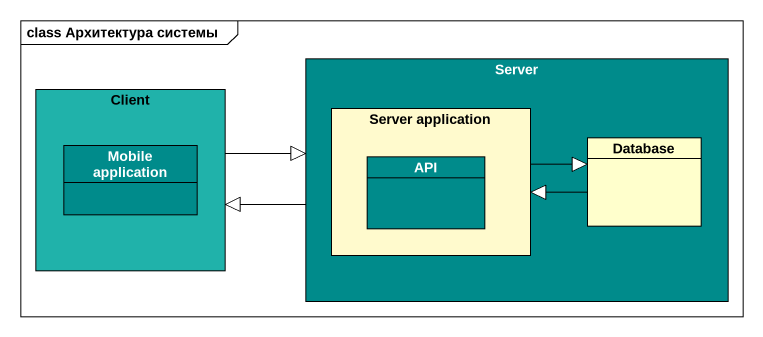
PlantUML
@startuml
mainframe class Архитектура системы
hide circle
hide empty members
rectangle Server #008B8B {
  rectangle "Server application" as Server_application #FFFACD {
    class API #008B8B
  }
  class "Database" as Database_
}
rectangle Client #20B2AA {
  class "Mobile application" as Mobile_application #008B8B
}
Server -left-|> Client
Client -right-|> Server
Server_application -right-|> Database_
Database_ -left-|> Server_application
@enduml
